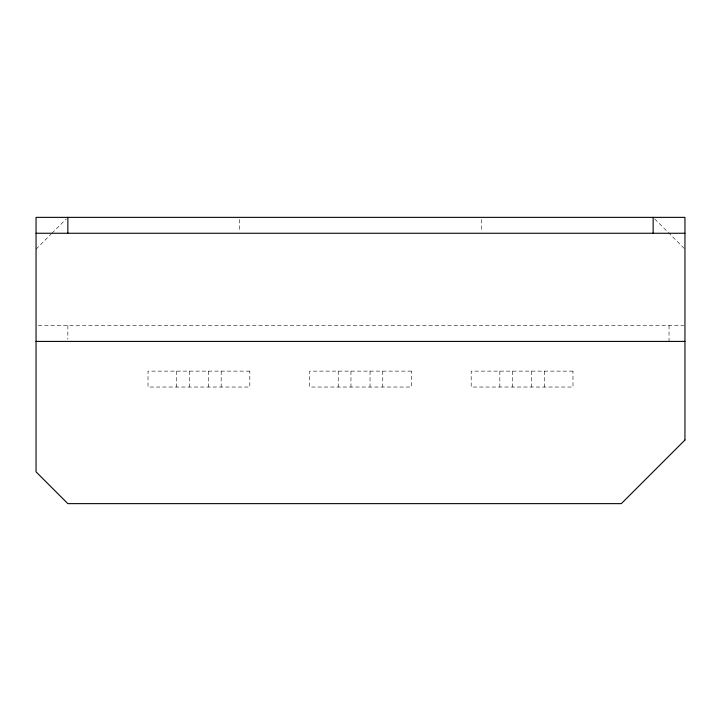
<?xml version="1.0" encoding="UTF-8"?>
<svg xmlns="http://www.w3.org/2000/svg" width="721" height="721" viewBox="0 0 721 721"><rect width="100%" height="100%" fill="white"/><g stroke="black" fill="none" stroke-linecap="round" stroke-linejoin="round"><path stroke-width="0.54" stroke-dasharray="3.6 2.7" d="M36.05 249.169L51.155 234.064M51.957 233.262L66.269 218.95M38.24 325.513L683.887 325.513M654.731 218.95L667.457 231.675M668.25 232.468L684.157 248.375M669.043 325.513L669.043 341.412M544.355 371.126L544.355 387.033M531.629 371.126L531.629 387.033M512.55 371.126L512.55 387.033M499.824 371.126L499.824 387.033M481.376 219.481L481.376 231.144M382.77 371.126L382.77 387.033M370.044 371.126L370.044 387.033M350.956 371.126L350.956 387.033M338.23 371.126L338.23 387.033M239.624 219.481L239.624 231.144M221.176 371.126L221.176 387.033M208.45 371.126L208.45 387.033M189.371 371.126L189.371 387.033M176.645 371.126L176.645 387.033M67.855 325.513L67.855 339.294M249.808 371.126L148.021 371.126L148.021 387.033L249.808 387.033L249.808 371.126M411.394 371.126L309.606 371.126L309.606 387.033L411.394 387.033L411.394 371.126M572.979 371.126L471.192 371.126L471.192 387.033L572.979 387.033L572.979 371.126"/><path stroke-width="1.08" d="M36.05 233.262L684.95 233.262M36.05 341.412L684.95 341.412M653.145 217.363L653.145 233.262M67.855 217.363L67.855 233.262M684.95 440.026L621.331 503.637L67.855 503.637L36.05 471.831L36.05 217.363L684.95 217.363L684.95 440.026"/></g></svg>
